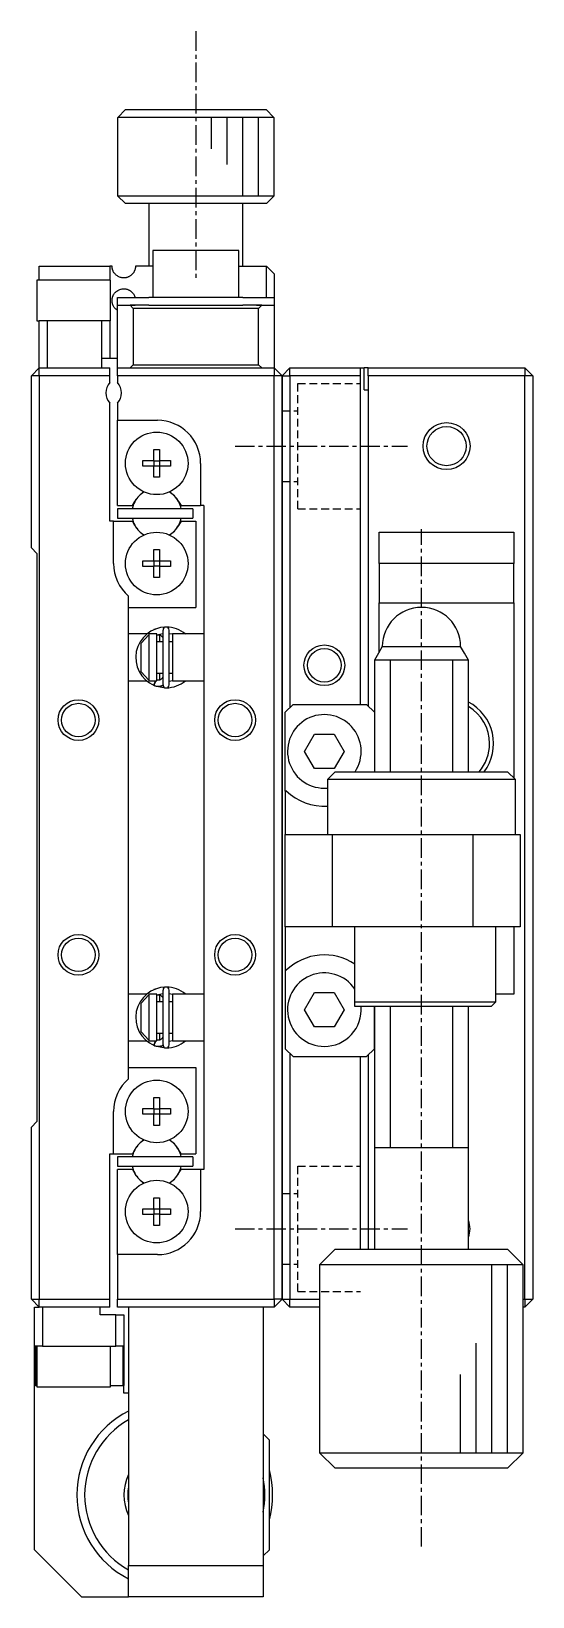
# Model space of a CAD drawing. Extents: x 10 to 405, y 10 to 242.
# Drawn here: x 49.2 to 81.2, y 98.5 to 198.5 of the extents above; entities that cross this region are included whole.
import ezdxf

# ---------------------------------------------------------------- set-up
doc = ezdxf.new("R2010")
doc.units = 0
doc.linetypes.add('CENTER', pattern=[2, 1.25, -0.25, 0.25, -0.25])
doc.linetypes.add('DASHED', pattern=[0.75, 0.5, -0.25])
doc.layers.get('0').update_dxf_attribs({"linetype": 'CONTINUOUS'})
doc.layers.add('CENTER', color=1, linetype='CENTER')

msp = doc.modelspace()

# ---------------------------------------------------------------- linework, layer by layer
at = {"color": 7, "linetype": 'CONTINUOUS'}
for p, q in [((54.75, 193), (55.25, 193.5)), ((54.75, 192.5), (54.75, 193)), ((64.72, 193), (54.75, 193)), ((55.25, 193.5), (64.22, 193.5)), ((64.22, 193.5), (64.72, 193)), ((64.72, 193), (64.72, 192.5)), ((54.74, 192.5), (54.75, 192.5)), ((54.74, 192.5), (54.74, 188)), ((64.72, 192.5), (64.74, 192.5)), ((64.74, 188), (64.74, 192.5)), ((54.74, 188), (64.74, 188)), ((54.74, 188), (55.24, 187.5)), ((64.24, 187.5), (64.74, 188)), ((64.24, 187.5), (55.24, 187.5)), ((56.74, 187.5), (56.74, 183.5)), ((62.74, 183.5), (62.74, 187.5)), ((62.49, 184.5), (56.99, 184.5)), ((56.99, 184.5), (56.99, 181.5)), ((62.49, 181.5), (62.49, 184.5)), ((49.74, 183.5), (54.24, 183.5)), ((49.74, 182.6), (49.74, 183.5)), ((54.24, 183.5), (54.24, 182.6)), ((54.39, 183.5), (54.24, 183.5)), ((54.39, 183.49), (54.39, 183.5)), ((54.39, 183.48), (54.39, 183.49)), ((54.39, 183.46), (54.39, 183.48)), ((54.39, 183.45), (54.39, 183.46)), ((54.39, 183.44), (54.39, 183.45)), ((54.39, 183.42), (54.39, 183.44)), ((54.39, 183.41), (54.39, 183.42)), ((54.39, 183.39), (54.39, 183.41)), ((54.4, 183.38), (54.39, 183.39)), ((54.4, 183.36), (54.4, 183.38)), ((54.4, 183.35), (54.4, 183.36)), ((54.41, 183.32), (54.4, 183.35)), ((54.41, 183.3), (54.41, 183.32)), ((54.42, 183.27), (54.41, 183.3)), ((54.43, 183.25), (54.42, 183.27)), ((54.44, 183.22), (54.43, 183.25)), ((54.45, 183.2), (54.44, 183.22)), ((54.47, 183.16), (54.45, 183.2)), ((54.49, 183.12), (54.47, 183.16)), ((54.51, 183.08), (54.49, 183.12)), ((54.54, 183.04), (54.51, 183.08)), ((54.58, 183), (54.54, 183.04)), ((54.61, 182.96), (54.58, 183)), ((55.71, 183.02), (55.68, 182.99)), ((55.73, 183.04), (55.71, 183.02)), ((55.75, 183.07), (55.73, 183.04)), ((55.77, 183.1), (55.75, 183.07)), ((55.78, 183.12), (55.77, 183.1)), ((55.8, 183.15), (55.78, 183.12)), ((55.81, 183.17), (55.8, 183.15)), ((55.82, 183.2), (55.81, 183.17)), ((55.83, 183.22), (55.82, 183.2)), ((55.84, 183.25), (55.83, 183.22)), ((55.85, 183.27), (55.84, 183.25)), ((55.86, 183.3), (55.85, 183.27)), ((55.87, 183.33), (55.86, 183.3)), ((55.88, 183.39), (55.87, 183.36)), ((55.87, 183.36), (55.87, 183.33)), ((55.89, 183.47), (55.88, 183.44)), ((55.88, 183.44), (55.88, 183.42)), ((55.88, 183.42), (55.88, 183.39)), ((56.99, 183.5), (55.89, 183.5)), ((55.89, 183.5), (55.89, 183.47)), ((62.49, 183.5), (64.24, 183.5)), ((64.24, 181.5), (64.24, 183.5)), ((64.74, 183), (64.24, 183.5)), ((64.74, 183), (64.74, 181.5)), ((54.29, 182.6), (49.59, 182.6)), ((49.59, 182.6), (49.59, 180)), ((54.29, 180), (54.29, 182.6)), ((54.65, 182.93), (54.61, 182.96)), ((54.69, 182.9), (54.65, 182.93)), ((54.73, 182.87), (54.69, 182.9)), ((54.77, 182.84), (54.73, 182.87)), ((54.82, 182.82), (54.77, 182.84)), ((54.87, 182.8), (54.82, 182.82)), ((54.85, 181.99), (54.89, 182.01)), ((54.92, 182.78), (54.87, 182.8)), ((54.89, 182.01), (54.94, 182.02)), ((54.97, 182.77), (54.92, 182.78)), ((54.94, 182.02), (54.98, 182.03)), ((55.02, 182.76), (54.97, 182.77)), ((54.98, 182.03), (55.03, 182.04)), ((55.06, 182.75), (55.02, 182.76)), ((55.03, 182.04), (55.08, 182.05)), ((55.1, 182.75), (55.06, 182.75)), ((55.08, 182.05), (55.12, 182.05)), ((55.15, 182.75), (55.1, 182.75)), ((55.12, 182.05), (55.17, 182.05)), ((55.19, 182.75), (55.15, 182.75)), ((55.17, 182.05), (55.22, 182.04)), ((55.24, 182.76), (55.19, 182.75)), ((55.22, 182.04), (55.27, 182.04)), ((55.28, 182.76), (55.24, 182.76)), ((55.27, 182.04), (55.31, 182.03)), ((55.32, 182.77), (55.28, 182.76)), ((55.31, 182.03), (55.35, 182.02)), ((55.35, 182.78), (55.32, 182.77)), ((55.39, 182.79), (55.35, 182.78)), ((55.35, 182.02), (55.39, 182)), ((55.42, 182.81), (55.39, 182.79)), ((55.39, 182), (55.42, 181.99)), ((55.45, 182.82), (55.42, 182.81)), ((55.48, 182.84), (55.45, 182.82)), ((55.52, 182.85), (55.48, 182.84)), ((55.55, 182.87), (55.52, 182.85)), ((55.58, 182.89), (55.55, 182.87)), ((55.61, 182.92), (55.58, 182.89)), ((55.63, 182.94), (55.61, 182.92)), ((55.66, 182.96), (55.63, 182.94)), ((55.68, 182.99), (55.66, 182.96)), ((54.39, 181.41), (54.4, 181.43)), ((54.39, 181.4), (54.39, 181.41)), ((54.39, 181.39), (54.39, 181.4)), ((54.39, 181.38), (54.39, 181.39)), ((54.39, 181.37), (54.39, 181.38)), ((54.39, 181.35), (54.39, 181.37)), ((54.39, 181.34), (54.39, 181.35)), ((54.39, 181.33), (54.39, 181.34)), ((54.39, 181.32), (54.39, 181.33)), ((54.39, 181.31), (54.39, 181.32)), ((54.39, 181.3), (54.39, 181.31)), ((54.39, 181.29), (54.39, 181.3)), ((54.39, 181.28), (54.39, 181.29)), ((54.39, 181.27), (54.39, 181.28)), ((54.39, 181.26), (54.39, 181.27)), ((54.39, 181.25), (54.39, 181.26)), ((54.39, 181.24), (54.39, 181.25)), ((54.39, 181.22), (54.39, 181.24)), ((54.39, 181.21), (54.39, 181.22)), ((54.39, 181.19), (54.39, 181.21)), ((54.4, 181.18), (54.39, 181.19)), ((54.4, 181.46), (54.41, 181.47)), ((54.4, 181.44), (54.4, 181.46)), ((54.4, 181.43), (54.4, 181.44)), ((54.4, 181.16), (54.4, 181.18)), ((54.4, 181.15), (54.4, 181.16)), ((54.41, 181.13), (54.4, 181.15)), ((54.41, 181.5), (54.42, 181.53)), ((54.41, 181.47), (54.41, 181.5)), ((54.41, 181.12), (54.41, 181.13)), ((54.42, 181.09), (54.41, 181.12)), ((54.42, 181.53), (54.43, 181.56)), ((54.42, 181.06), (54.42, 181.09)), ((54.43, 181.04), (54.42, 181.06)), ((54.43, 181.56), (54.44, 181.58)), ((54.44, 181.01), (54.43, 181.04)), ((54.44, 181.58), (54.45, 181.6)), ((54.45, 180.99), (54.44, 181.01)), ((54.45, 181.6), (54.46, 181.63)), ((54.46, 181.63), (54.49, 181.68)), ((54.49, 181.68), (54.52, 181.72)), ((54.52, 181.72), (54.55, 181.77)), ((54.55, 181.77), (54.58, 181.81)), ((54.58, 181.81), (54.62, 181.84)), ((54.62, 181.84), (54.66, 181.88)), ((54.66, 181.88), (54.7, 181.91)), ((54.7, 181.91), (54.75, 181.94)), ((54.74, 181), (54.74, 181.5)), ((54.74, 181.5), (56.74, 181.5)), ((54.74, 177), (54.74, 181)), ((54.74, 181), (55.54, 181)), ((54.75, 181.94), (54.8, 181.97)), ((54.8, 181.97), (54.85, 181.99)), ((55.42, 181.99), (55.46, 181.98)), ((55.46, 181.98), (55.49, 181.96)), ((55.49, 181.96), (55.52, 181.95)), ((55.52, 181.95), (55.54, 181.93)), ((55.54, 181.93), (55.57, 181.92)), ((55.74, 180.8), (55.54, 181)), ((55.54, 181), (55.86, 181)), ((55.86, 181), (55.54, 181)), ((55.57, 181.92), (55.59, 181.9)), ((55.59, 181.9), (55.61, 181.88)), ((55.61, 181.88), (55.64, 181.86)), ((55.64, 181.86), (55.66, 181.84)), ((55.66, 181.84), (55.68, 181.82)), ((55.68, 181.82), (55.7, 181.79)), ((55.7, 181.79), (55.72, 181.77)), ((55.72, 181.77), (55.74, 181.75)), ((55.74, 181.75), (55.76, 181.72)), ((55.76, 181.72), (55.77, 181.69)), ((55.77, 181.69), (55.79, 181.66)), ((55.79, 181.66), (55.81, 181.64)), ((55.81, 181.64), (55.82, 181.6)), ((55.82, 181.6), (55.83, 181.57)), ((55.83, 181.57), (55.84, 181.55)), ((55.84, 181.55), (55.85, 181.52)), ((55.85, 181.52), (55.86, 181.5)), ((56.74, 181), (55.86, 181)), ((62.74, 181.5), (56.74, 181.5)), ((56.74, 181), (62.74, 181)), ((62.74, 181.5), (64.74, 181.5)), ((63.61, 181), (62.74, 181)), ((63.61, 181), (63.94, 181)), ((63.94, 181), (63.61, 181)), ((63.94, 181), (63.74, 180.8)), ((63.94, 181), (64.74, 181)), ((64.74, 181.5), (64.74, 181)), ((64.74, 181), (64.74, 177)), ((49.59, 180), (49.74, 180)), ((49.74, 177), (49.74, 180)), ((50.24, 180), (49.74, 180)), ((50.24, 180), (50.24, 177)), ((53.74, 180), (50.24, 180)), ((53.74, 177.6), (53.74, 180)), ((54.24, 180), (53.74, 180)), ((54.24, 180), (54.29, 180)), ((54.24, 180), (54.24, 177.6)), ((54.48, 180.94), (54.45, 180.99)), ((54.5, 180.9), (54.48, 180.94)), ((54.53, 180.86), (54.5, 180.9)), ((54.56, 180.82), (54.53, 180.86)), ((54.6, 180.78), (54.56, 180.82)), ((54.64, 180.74), (54.6, 180.78)), ((54.69, 180.7), (54.64, 180.74)), ((54.74, 180.67), (54.69, 180.7)), ((63.74, 180.8), (55.74, 180.8)), ((55.74, 180.8), (55.74, 177.2)), ((63.74, 177.2), (63.74, 180.8)), ((49.74, 177), (49.24, 176.5)), ((49.74, 176.5), (49.74, 177)), ((49.74, 177), (54.24, 177)), ((54.24, 177.6), (53.74, 177.6)), ((53.74, 177), (53.74, 177.6)), ((54.74, 177.6), (54.24, 177.6)), ((54.24, 176.5), (54.24, 177)), ((54.74, 177), (64.74, 177)), ((54.74, 176.5), (54.74, 177)), ((55.54, 177), (55.74, 177.2)), ((55.74, 177.2), (63.74, 177.2)), ((63.74, 177.2), (63.94, 177)), ((64.74, 177), (64.74, 176.5)), ((65.24, 176.5), (64.74, 177)), ((65.24, 176.5), (65.74, 177)), ((65.74, 176.5), (65.74, 177)), ((65.74, 177), (70.24, 177)), ((70.24, 176.5), (70.24, 177)), ((70.24, 177), (70.49, 177)), ((70.49, 175.6), (70.49, 177)), ((70.74, 177), (70.49, 177)), ((70.74, 177), (80.74, 177)), ((70.74, 176.5), (70.74, 177)), ((49.74, 176.5), (49.24, 176.5)), ((49.24, 165.5), (49.24, 176.5)), ((49.74, 176.5), (49.74, 117.5)), ((54.24, 176.5), (49.74, 176.5)), ((54.24, 176.06), (54.24, 176.5)), ((64.74, 176.5), (54.74, 176.5)), ((54.74, 176.5), (54.74, 176.06)), ((64.74, 117.5), (64.74, 176.5)), ((65.24, 176.5), (64.74, 176.5)), ((65.24, 176.5), (65.24, 117.5)), ((65.24, 117.5), (65.24, 176.5)), ((65.24, 176.5), (65.74, 176.5)), ((65.74, 176.5), (65.74, 155.3)), ((70.24, 176.5), (65.74, 176.5)), ((70.24, 155.5), (70.24, 176.5)), ((80.74, 176.5), (70.74, 176.5)), ((70.74, 176.5), (70.74, 155.4)), ((80.74, 177), (80.74, 176.5)), ((81.24, 176.5), (80.74, 177)), ((80.74, 117.5), (80.74, 176.5)), ((81.24, 176.5), (80.74, 176.5)), ((81.24, 176.5), (81.24, 117.5)), ((70.49, 175.6), (70.74, 175.6)), ((54.24, 167.2), (54.24, 174.74)), ((54.74, 174.74), (54.74, 173.65)), ((54.74, 173.65), (57.29, 173.65)), ((54.74, 168.2), (54.74, 173.65)), ((56.35, 171.08), (57.06, 171.08)), ((56.35, 170.72), (56.35, 171.08)), ((57.06, 171.79), (57.42, 171.79)), ((57.06, 171.08), (57.06, 171.79)), ((57.07, 171.07), (57.06, 171.08)), ((57.07, 171.07), (57.41, 171.07)), ((57.07, 170.73), (57.07, 171.07)), ((57.41, 171.07), (57.42, 171.08)), ((57.41, 171.07), (57.41, 170.73)), ((57.42, 171.79), (57.42, 171.08)), ((57.42, 171.08), (58.12, 171.08)), ((58.12, 171.08), (58.12, 170.72)), ((57.06, 170.72), (56.35, 170.72)), ((57.07, 170.73), (57.06, 170.72)), ((57.06, 170.01), (57.06, 170.72)), ((57.42, 170.01), (57.06, 170.01)), ((57.41, 170.73), (57.07, 170.73)), ((57.41, 170.73), (57.42, 170.72)), ((57.42, 170.72), (57.42, 170.01)), ((58.12, 170.72), (57.42, 170.72)), ((60.04, 170.9), (60.04, 168.2)), ((54.74, 168.2), (55.69, 168.2)), ((59.54, 168), (54.74, 168)), ((54.74, 168), (54.74, 167.4)), ((55.69, 168.2), (55.84, 168.46)), ((58.64, 168.46), (58.79, 168.2)), ((58.79, 168.2), (60.04, 168.2)), ((59.54, 168), (59.54, 167.4)), ((60.24, 168.2), (60.04, 168.2)), ((60.24, 168.2), (60.24, 125.8)), ((54.49, 167.2), (54.24, 167.2)), ((54.49, 164.5), (54.49, 167.2)), ((54.49, 167.2), (55.69, 167.2)), ((54.74, 167.4), (59.54, 167.4)), ((55.84, 166.94), (55.69, 167.2)), ((58.79, 167.2), (58.64, 166.94)), ((58.79, 167.2), (59.74, 167.2)), ((59.74, 167.2), (59.74, 161.7)), ((71.44, 164.5), (71.44, 166.5)), ((71.44, 166.5), (80.04, 166.5)), ((80.04, 166.5), (80.04, 164.5)), ((49.24, 165.5), (49.59, 165.15)), ((49.59, 165.15), (49.59, 128.85)), ((57.06, 165.39), (57.42, 165.39)), ((57.06, 164.68), (57.06, 165.39)), ((57.42, 165.39), (57.42, 164.68)), ((56.35, 164.32), (56.35, 164.68)), ((56.35, 164.68), (57.06, 164.68)), ((57.06, 164.32), (56.35, 164.32)), ((57.07, 164.67), (57.06, 164.68)), ((57.07, 164.33), (57.06, 164.32)), ((57.06, 163.61), (57.06, 164.32)), ((57.07, 164.67), (57.41, 164.67)), ((57.07, 164.33), (57.07, 164.67)), ((57.41, 164.33), (57.07, 164.33)), ((57.41, 164.67), (57.42, 164.68)), ((57.41, 164.67), (57.41, 164.33)), ((57.41, 164.33), (57.42, 164.32)), ((57.42, 164.68), (58.12, 164.68)), ((57.42, 164.32), (57.42, 163.61)), ((58.12, 164.32), (57.42, 164.32)), ((58.12, 164.68), (58.12, 164.32)), ((71.44, 164.5), (71.44, 162)), ((80.04, 164.5), (71.44, 164.5)), ((80.04, 162), (80.04, 164.5)), ((57.42, 163.61), (57.06, 163.61)), ((55.44, 159.57), (55.44, 162.42)), ((71.44, 162), (80.04, 162)), ((71.44, 158.85), (71.44, 162)), ((55.44, 161.7), (59.74, 161.7)), ((80.04, 162), (80.04, 150.8)), ((56.6, 160), (55.44, 160)), ((56.74, 160), (56.74, 159.95)), ((57.24, 160), (56.74, 160)), ((57.07, 160.29), (57.05, 160.28)), ((57.07, 160.28), (57.06, 160.28)), ((57.13, 160.31), (57.07, 160.29)), ((57.24, 159.94), (57.64, 160.04)), ((57.24, 157), (57.24, 160)), ((57.64, 160.25), (57.64, 156.75)), ((58.03, 156.75), (58.03, 160.25)), ((58.03, 160.04), (58.24, 160)), ((58.24, 160), (58.24, 157)), ((60.24, 160), (58.24, 160)), ((58.24, 160), (58.25, 160)), ((55.44, 157.43), (55.44, 159.57)), ((56.24, 159.42), (56.74, 159.95)), ((56.24, 157.58), (56.24, 159.42)), ((56.74, 159.95), (56.74, 157.05)), ((57.22, 159.93), (57.24, 159.94)), ((57.24, 159.94), (57.25, 159.94)), ((57.64, 159.5), (57.24, 159.5)), ((57.25, 159.94), (57.27, 159.94)), ((57.27, 159.94), (57.28, 159.95)), ((57.28, 159.95), (57.3, 159.95)), ((57.3, 159.95), (57.31, 159.95)), ((57.31, 159.95), (57.33, 159.95)), ((57.33, 159.95), (57.34, 159.95)), ((57.34, 159.95), (57.36, 159.95)), ((57.36, 159.95), (57.37, 159.95)), ((57.37, 159.95), (57.39, 159.95)), ((57.39, 159.95), (57.4, 159.95)), ((57.4, 159.95), (57.42, 159.94)), ((57.42, 159.94), (57.43, 159.94)), ((57.43, 159.94), (57.45, 159.93)), ((57.44, 159.5), (57.44, 159.94)), ((57.44, 159.5), (57.44, 159.94)), ((57.45, 159.93), (57.46, 159.93)), ((57.46, 159.93), (57.47, 159.92)), ((57.47, 159.92), (57.49, 159.92)), ((57.49, 159.92), (57.5, 159.91)), ((57.5, 159.91), (57.51, 159.9)), ((57.51, 159.9), (57.52, 159.89)), ((57.52, 159.89), (57.54, 159.88)), ((57.54, 159.88), (57.55, 159.87)), ((57.55, 159.87), (57.56, 159.86)), ((57.56, 159.86), (57.57, 159.85)), ((57.57, 159.85), (57.58, 159.84)), ((57.58, 159.84), (57.59, 159.82)), ((57.59, 159.82), (57.59, 159.81)), ((57.59, 159.81), (57.6, 159.8)), ((57.6, 159.8), (57.61, 159.79)), ((57.61, 159.79), (57.62, 159.77)), ((57.62, 159.77), (57.62, 159.76)), ((57.62, 159.76), (57.63, 159.74)), ((57.63, 159.74), (57.63, 159.73)), ((57.63, 159.73), (57.63, 159.71)), ((57.63, 159.71), (57.64, 159.7)), ((57.64, 159.7), (57.64, 159.69)), ((57.64, 159.69), (57.64, 159.67)), ((57.64, 159.67), (57.64, 159.66)), ((57.64, 159.66), (57.64, 159.65)), ((58.24, 159.5), (58.03, 159.5)), ((71.64, 159.2), (71.39, 158.77)), ((71.64, 159.2), (74.11, 159.2)), ((74.11, 159.2), (76.64, 159.2)), ((76.89, 158.77), (76.64, 159.2)), ((71.39, 158.77), (71.14, 158.33)), ((74.11, 158.33), (71.14, 158.33)), ((71.14, 158.33), (71.14, 151.2)), ((77.14, 158.33), (74.11, 158.33)), ((77.14, 158.33), (76.89, 158.77)), ((77.14, 151.2), (77.14, 158.33)), ((55.44, 136.57), (55.44, 157.43)), ((55.44, 157), (56.6, 157)), ((56.74, 157.05), (56.24, 157.58)), ((56.74, 157.05), (56.74, 157)), ((56.74, 157), (57.24, 157)), ((57.13, 156.94), (57.16, 157)), ((57.17, 157), (57.17, 156.99)), ((57.22, 157.07), (57.21, 157.08)), ((57.23, 157.07), (57.22, 157.07)), ((57.25, 157.06), (57.23, 157.07)), ((57.24, 157.5), (57.64, 157.5)), ((57.26, 157.06), (57.25, 157.06)), ((57.28, 157.05), (57.26, 157.06)), ((57.29, 157.05), (57.28, 157.05)), ((57.31, 157.05), (57.29, 157.05)), ((57.32, 157.05), (57.31, 157.05)), ((57.34, 157.05), (57.32, 157.05)), ((57.35, 157.05), (57.34, 157.05)), ((57.37, 157.05), (57.35, 157.05)), ((57.38, 157.05), (57.37, 157.05)), ((57.4, 157.05), (57.38, 157.05)), ((57.41, 157.05), (57.4, 157.05)), ((57.43, 157.06), (57.41, 157.05)), ((57.44, 157.06), (57.43, 157.06)), ((57.44, 157.06), (57.44, 157.5)), ((57.44, 157.06), (57.44, 157.5)), ((57.45, 157.07), (57.44, 157.06)), ((57.47, 157.07), (57.45, 157.07)), ((57.48, 157.08), (57.47, 157.07)), ((57.49, 157.09), (57.48, 157.08)), ((57.51, 157.1), (57.49, 157.09)), ((57.52, 157.11), (57.51, 157.1)), ((57.53, 157.12), (57.52, 157.11)), ((57.54, 157.13), (57.53, 157.12)), ((57.55, 157.14), (57.54, 157.13)), ((57.56, 157.15), (57.55, 157.14)), ((57.57, 157.16), (57.56, 157.15)), ((57.58, 157.17), (57.57, 157.16)), ((57.59, 157.18), (57.58, 157.17)), ((57.6, 157.19), (57.59, 157.18)), ((57.61, 157.21), (57.6, 157.19)), ((57.62, 157.24), (57.61, 157.22)), ((57.61, 157.22), (57.61, 157.21)), ((57.63, 157.26), (57.62, 157.25)), ((57.62, 157.25), (57.62, 157.24)), ((57.64, 157.29), (57.63, 157.28)), ((57.63, 157.28), (57.63, 157.26)), ((57.64, 157.35), (57.64, 157.34)), ((57.64, 157.34), (57.64, 157.32)), ((57.64, 157.32), (57.64, 157.31)), ((57.64, 157.31), (57.64, 157.29)), ((58.03, 157.5), (58.24, 157.5)), ((58.24, 157), (60.24, 157)), ((57.04, 156.73), (57.06, 156.72)), ((57.06, 156.72), (57.13, 156.94)), ((57.08, 156.77), (57.07, 156.76)), ((57.07, 156.76), (57.07, 156.75)), ((57.07, 156.75), (57.07, 156.74)), ((57.07, 156.74), (57.07, 156.73)), ((57.07, 156.73), (57.07, 156.73)), ((57.07, 156.73), (57.07, 156.72)), ((57.07, 156.72), (57.07, 156.72)), ((57.07, 156.72), (57.07, 156.71)), ((57.07, 156.72), (57.07, 156.72)), ((57.07, 156.71), (57.07, 156.71)), ((57.07, 156.71), (57.1, 156.7)), ((57.09, 156.81), (57.08, 156.79)), ((57.08, 156.79), (57.08, 156.78)), ((57.08, 156.78), (57.08, 156.77)), ((57.1, 156.83), (57.09, 156.82)), ((57.09, 156.82), (57.09, 156.81)), ((57.11, 156.86), (57.1, 156.85)), ((57.1, 156.85), (57.1, 156.83)), ((57.1, 156.7), (57.13, 156.69)), ((57.12, 156.89), (57.11, 156.88)), ((57.11, 156.88), (57.11, 156.86)), ((57.13, 156.91), (57.12, 156.89)), ((57.12, 156.69), (57.81, 156.56)), ((57.14, 156.93), (57.13, 156.92)), ((57.13, 156.92), (57.13, 156.91)), ((57.13, 156.69), (57.17, 156.68)), ((57.15, 156.95), (57.14, 156.93)), ((57.16, 156.98), (57.15, 156.96)), ((57.15, 156.96), (57.15, 156.95)), ((57.17, 156.99), (57.16, 156.98)), ((57.17, 156.68), (57.2, 156.67)), ((57.2, 156.67), (57.23, 156.66)), ((57.23, 156.66), (57.27, 156.66)), ((57.27, 156.66), (57.3, 156.66)), ((57.3, 156.66), (57.34, 156.66)), ((57.34, 156.66), (57.37, 156.66)), ((57.37, 156.66), (57.4, 156.66)), ((57.4, 156.66), (57.44, 156.66)), ((57.44, 156.66), (57.47, 156.67)), ((57.47, 156.67), (57.51, 156.68)), ((57.51, 156.68), (57.54, 156.69)), ((57.54, 156.69), (57.57, 156.7)), ((57.57, 156.7), (57.6, 156.71)), ((57.6, 156.71), (57.63, 156.72)), ((57.63, 156.72), (57.64, 156.73)), ((58.24, 157), (58.03, 156.96)), ((58.25, 157), (58.24, 157)), ((65.94, 155.5), (65.44, 155)), ((65.44, 149.95), (65.44, 155)), ((65.94, 155.5), (70.64, 155.5)), ((71.14, 155), (70.64, 155.5)), ((71.14, 155), (71.14, 151.2)), ((66.67, 152.5), (67.3, 153.6)), ((67.3, 153.6), (68.57, 153.6)), ((68.57, 153.6), (69.21, 152.5)), ((67.3, 151.4), (66.67, 152.5)), ((69.21, 152.5), (68.57, 151.4)), ((68.57, 151.4), (67.3, 151.4)), ((68.64, 151.2), (68.14, 150.7)), ((68.64, 151.2), (79.64, 151.2)), ((80.14, 150.7), (79.64, 151.2)), ((80.14, 150.7), (68.14, 150.7)), ((68.14, 150.7), (68.14, 147.2)), ((80.14, 147.2), (80.14, 150.7)), ((65.51, 149.98), (65.44, 149.95)), ((65.44, 149.95), (65.44, 147.2)), ((65.44, 141.3), (65.44, 147.2)), ((65.44, 147.2), (68.44, 147.2)), ((68.44, 147.2), (68.44, 141.3)), ((68.44, 147.2), (77.44, 147.2)), ((77.44, 141.3), (77.44, 147.2)), ((77.44, 147.2), (80.44, 147.2)), ((80.44, 147.2), (80.44, 141.3)), ((68.44, 141.3), (65.44, 141.3)), ((65.44, 141.3), (65.44, 138.55)), ((77.44, 141.3), (68.44, 141.3)), ((69.89, 136.5), (69.89, 141.3)), ((80.44, 141.3), (77.44, 141.3)), ((78.89, 136.5), (78.89, 141.3)), ((80.04, 141.3), (80.04, 137)), ((65.44, 138.55), (65.51, 138.52)), ((65.44, 138.55), (65.44, 133.5)), ((56.6, 137), (55.44, 137)), ((56.74, 137), (56.74, 136.95)), ((57.24, 137), (56.74, 137)), ((57.07, 137.29), (57.05, 137.28)), ((57.07, 137.28), (57.06, 137.28)), ((57.13, 137.31), (57.07, 137.29)), ((57.24, 136.94), (57.64, 137.04)), ((57.24, 134), (57.24, 137)), ((57.64, 137.25), (57.64, 133.75)), ((58.03, 133.75), (58.03, 137.25)), ((58.03, 137.04), (58.24, 137)), ((58.24, 137), (58.24, 134)), ((60.24, 137), (58.24, 137)), ((58.24, 137), (58.25, 137)), ((66.67, 136), (67.3, 137.1)), ((67.3, 137.1), (68.57, 137.1)), ((68.57, 137.1), (69.21, 136)), ((55.44, 134.43), (55.44, 136.57)), ((56.24, 136.42), (56.74, 136.95)), ((56.24, 134.58), (56.24, 136.42)), ((56.74, 136.95), (56.74, 134.05)), ((57.22, 136.93), (57.24, 136.94)), ((57.24, 136.94), (57.25, 136.94)), ((57.64, 136.5), (57.24, 136.5)), ((57.25, 136.94), (57.27, 136.94)), ((57.27, 136.94), (57.28, 136.95)), ((57.28, 136.95), (57.3, 136.95)), ((57.3, 136.95), (57.31, 136.95)), ((57.31, 136.95), (57.33, 136.95)), ((57.33, 136.95), (57.34, 136.95)), ((57.34, 136.95), (57.36, 136.95)), ((57.36, 136.95), (57.37, 136.95)), ((57.37, 136.95), (57.39, 136.95)), ((57.39, 136.95), (57.4, 136.95)), ((57.4, 136.95), (57.42, 136.94)), ((57.42, 136.94), (57.43, 136.94)), ((57.43, 136.94), (57.45, 136.93)), ((57.44, 136.5), (57.44, 136.94)), ((57.44, 136.5), (57.44, 136.94)), ((57.45, 136.93), (57.46, 136.93)), ((57.46, 136.93), (57.47, 136.92)), ((57.47, 136.92), (57.49, 136.92)), ((57.49, 136.92), (57.5, 136.91)), ((57.5, 136.91), (57.51, 136.9)), ((57.51, 136.9), (57.52, 136.89)), ((57.52, 136.89), (57.54, 136.88)), ((57.54, 136.88), (57.55, 136.87)), ((57.55, 136.87), (57.56, 136.86)), ((57.56, 136.86), (57.57, 136.85)), ((57.57, 136.85), (57.58, 136.84)), ((57.58, 136.84), (57.59, 136.82)), ((57.59, 136.82), (57.59, 136.81)), ((57.59, 136.81), (57.6, 136.8)), ((57.6, 136.8), (57.61, 136.79)), ((57.61, 136.79), (57.62, 136.77)), ((57.62, 136.77), (57.62, 136.76)), ((57.62, 136.76), (57.63, 136.74)), ((57.63, 136.74), (57.63, 136.73)), ((57.63, 136.73), (57.63, 136.71)), ((57.63, 136.71), (57.64, 136.7)), ((57.64, 136.7), (57.64, 136.69)), ((57.64, 136.69), (57.64, 136.67)), ((57.64, 136.67), (57.64, 136.66)), ((57.64, 136.66), (57.64, 136.65)), ((58.24, 136.5), (58.03, 136.5)), ((67.3, 134.9), (66.67, 136)), ((69.21, 136), (68.57, 134.9)), ((69.89, 136.2), (69.89, 136.5)), ((69.89, 136.5), (78.89, 136.5)), ((78.59, 136.2), (69.89, 136.2)), ((71.14, 133.5), (71.14, 136.2)), ((71.14, 136.2), (71.14, 127.2)), ((77.14, 127.2), (77.14, 136.2)), ((78.59, 136.2), (78.89, 136.5)), ((80.04, 137), (78.89, 137)), ((55.44, 131.58), (55.44, 134.43)), ((55.44, 134), (56.6, 134)), ((56.74, 134.05), (56.24, 134.58)), ((56.74, 134.05), (56.74, 134)), ((56.74, 134), (57.24, 134)), ((57.13, 133.94), (57.16, 134)), ((57.17, 134), (57.17, 133.99)), ((57.22, 134.07), (57.21, 134.08)), ((57.23, 134.07), (57.22, 134.07)), ((57.25, 134.06), (57.23, 134.07)), ((57.24, 134.5), (57.64, 134.5)), ((57.26, 134.06), (57.25, 134.06)), ((57.28, 134.05), (57.26, 134.06)), ((57.29, 134.05), (57.28, 134.05)), ((57.31, 134.05), (57.29, 134.05)), ((57.32, 134.05), (57.31, 134.05)), ((57.34, 134.05), (57.32, 134.05)), ((57.35, 134.05), (57.34, 134.05)), ((57.37, 134.05), (57.35, 134.05)), ((57.38, 134.05), (57.37, 134.05)), ((57.4, 134.05), (57.38, 134.05)), ((57.41, 134.05), (57.4, 134.05)), ((57.43, 134.06), (57.41, 134.05)), ((57.44, 134.06), (57.43, 134.06)), ((57.44, 134.06), (57.44, 134.5)), ((57.44, 134.06), (57.44, 134.5)), ((57.45, 134.07), (57.44, 134.06)), ((57.47, 134.07), (57.45, 134.07)), ((57.48, 134.08), (57.47, 134.07)), ((57.49, 134.09), (57.48, 134.08)), ((57.51, 134.1), (57.49, 134.09)), ((57.52, 134.11), (57.51, 134.1)), ((57.53, 134.12), (57.52, 134.11)), ((57.54, 134.13), (57.53, 134.12)), ((57.55, 134.14), (57.54, 134.13)), ((57.56, 134.15), (57.55, 134.14)), ((57.57, 134.16), (57.56, 134.15)), ((57.58, 134.17), (57.57, 134.16)), ((57.59, 134.18), (57.58, 134.17)), ((57.6, 134.19), (57.59, 134.18)), ((57.61, 134.21), (57.6, 134.19)), ((57.62, 134.24), (57.61, 134.22)), ((57.61, 134.22), (57.61, 134.21)), ((57.63, 134.26), (57.62, 134.25)), ((57.62, 134.25), (57.62, 134.24)), ((57.64, 134.29), (57.63, 134.28)), ((57.63, 134.28), (57.63, 134.26)), ((57.64, 134.35), (57.64, 134.34)), ((57.64, 134.34), (57.64, 134.32)), ((57.64, 134.32), (57.64, 134.31)), ((57.64, 134.31), (57.64, 134.29)), ((58.03, 134.5), (58.24, 134.5)), ((58.24, 134), (60.24, 134)), ((68.57, 134.9), (67.3, 134.9)), ((57.04, 133.73), (57.07, 133.71)), ((57.06, 133.72), (57.13, 133.94)), ((57.08, 133.77), (57.07, 133.76)), ((57.07, 133.76), (57.07, 133.75)), ((57.07, 133.75), (57.07, 133.74)), ((57.07, 133.74), (57.07, 133.73)), ((57.07, 133.73), (57.07, 133.73)), ((57.07, 133.73), (57.07, 133.72)), ((57.07, 133.72), (57.07, 133.72)), ((57.07, 133.72), (57.07, 133.71)), ((57.07, 133.72), (57.07, 133.72)), ((57.07, 133.71), (57.07, 133.71)), ((57.07, 133.71), (57.1, 133.7)), ((57.09, 133.81), (57.08, 133.79)), ((57.08, 133.79), (57.08, 133.78)), ((57.08, 133.78), (57.08, 133.77)), ((57.1, 133.83), (57.09, 133.82)), ((57.09, 133.82), (57.09, 133.81)), ((57.11, 133.86), (57.1, 133.85)), ((57.1, 133.85), (57.1, 133.83)), ((57.1, 133.7), (57.13, 133.69)), ((57.12, 133.89), (57.11, 133.88)), ((57.11, 133.88), (57.11, 133.86)), ((57.13, 133.91), (57.12, 133.89)), ((57.12, 133.69), (57.81, 133.56)), ((57.14, 133.93), (57.13, 133.92)), ((57.13, 133.92), (57.13, 133.91)), ((57.13, 133.69), (57.17, 133.68)), ((57.15, 133.95), (57.14, 133.93)), ((57.16, 133.98), (57.15, 133.96)), ((57.15, 133.96), (57.15, 133.95)), ((57.17, 133.99), (57.16, 133.98)), ((57.17, 133.68), (57.2, 133.67)), ((57.2, 133.67), (57.23, 133.66)), ((57.23, 133.66), (57.27, 133.66)), ((57.27, 133.66), (57.3, 133.66)), ((57.3, 133.66), (57.34, 133.66)), ((57.34, 133.66), (57.37, 133.66)), ((57.37, 133.66), (57.4, 133.66)), ((57.4, 133.66), (57.44, 133.66)), ((57.44, 133.66), (57.47, 133.67)), ((57.47, 133.67), (57.51, 133.68)), ((57.51, 133.68), (57.54, 133.69)), ((57.54, 133.69), (57.57, 133.7)), ((57.57, 133.7), (57.6, 133.71)), ((57.6, 133.71), (57.63, 133.72)), ((57.63, 133.72), (57.64, 133.73)), ((58.24, 134), (58.03, 133.96)), ((58.25, 134), (58.24, 134)), ((65.44, 133.5), (65.94, 133)), ((65.74, 133.2), (65.74, 117.5)), ((65.94, 133), (70.64, 133)), ((70.24, 120.7), (70.24, 133)), ((70.64, 133), (71.14, 133.5)), ((70.74, 133.1), (70.74, 120.7)), ((55.44, 132.3), (59.74, 132.3)), ((59.74, 132.3), (59.74, 126.8)), ((57.06, 130.39), (57.42, 130.39)), ((57.06, 129.68), (57.06, 130.39)), ((57.42, 130.39), (57.42, 129.68)), ((54.49, 126.8), (54.49, 129.5)), ((56.35, 129.32), (56.35, 129.68)), ((56.35, 129.68), (57.06, 129.68)), ((57.06, 129.32), (56.35, 129.32)), ((57.07, 129.67), (57.06, 129.68)), ((57.07, 129.33), (57.06, 129.32)), ((57.06, 128.61), (57.06, 129.32)), ((57.07, 129.67), (57.41, 129.67)), ((57.07, 129.33), (57.07, 129.67)), ((57.41, 129.33), (57.07, 129.33)), ((57.41, 129.67), (57.42, 129.68)), ((57.41, 129.67), (57.41, 129.33)), ((57.41, 129.33), (57.42, 129.32)), ((57.42, 129.68), (58.12, 129.68)), ((57.42, 129.32), (57.42, 128.61)), ((58.12, 129.32), (57.42, 129.32)), ((58.12, 129.68), (58.12, 129.32)), ((49.59, 128.85), (49.24, 128.5)), ((49.24, 117.5), (49.24, 128.5)), ((57.42, 128.61), (57.06, 128.61)), ((55.84, 127.06), (55.69, 126.8)), ((58.79, 126.8), (58.64, 127.06)), ((71.14, 127.2), (74.01, 127.2)), ((71.14, 127.2), (71.14, 127.2)), ((71.14, 127.2), (71.14, 120.7)), ((71.14, 127.2), (71.14, 127.19)), ((74.01, 127.2), (74.14, 127.2)), ((74.14, 127.2), (74.21, 127.2)), ((74.21, 127.2), (77.14, 127.2)), ((77.14, 120.7), (77.14, 127.2)), ((77.14, 127.2), (77.14, 127.2)), ((77.14, 127.19), (77.14, 127.2)), ((54.24, 126.8), (54.49, 126.8)), ((54.24, 117.5), (54.24, 126.8)), ((54.49, 126.8), (55.69, 126.8)), ((59.54, 126.6), (54.74, 126.6)), ((54.74, 126.6), (54.74, 126)), ((54.74, 126), (59.54, 126)), ((58.79, 126.8), (59.74, 126.8)), ((59.54, 126.6), (59.54, 126)), ((55.69, 125.8), (54.74, 125.8)), ((54.74, 120.35), (54.74, 125.8)), ((55.69, 125.8), (55.84, 125.54)), ((58.64, 125.54), (58.79, 125.8)), ((60.04, 125.8), (58.79, 125.8)), ((60.04, 125.8), (60.04, 123.1)), ((60.24, 125.8), (60.04, 125.8)), ((56.35, 122.92), (56.35, 123.28)), ((56.35, 123.28), (57.06, 123.28)), ((57.06, 123.99), (57.42, 123.99)), ((57.06, 123.28), (57.06, 123.99)), ((57.07, 123.27), (57.06, 123.28)), ((57.07, 123.27), (57.41, 123.27)), ((57.07, 122.93), (57.07, 123.27)), ((57.41, 123.27), (57.42, 123.28)), ((57.41, 123.27), (57.41, 122.93)), ((57.42, 123.99), (57.42, 123.28)), ((57.42, 123.28), (58.12, 123.28)), ((58.12, 123.28), (58.12, 122.92)), ((57.06, 122.92), (56.35, 122.92)), ((57.07, 122.93), (57.06, 122.92)), ((57.06, 122.21), (57.06, 122.92)), ((57.42, 122.21), (57.06, 122.21)), ((57.41, 122.93), (57.07, 122.93)), ((57.41, 122.93), (57.42, 122.92)), ((58.12, 122.92), (57.42, 122.92)), ((57.42, 122.92), (57.42, 122.21)), ((54.74, 120.35), (54.74, 117.5)), ((57.29, 120.35), (54.74, 120.35)), ((68.64, 120.7), (67.64, 119.7)), ((68.64, 120.7), (74.09, 120.7)), ((74.09, 120.7), (79.64, 120.7)), ((80.64, 119.7), (79.64, 120.7)), ((74.08, 119.7), (67.64, 119.7)), ((67.64, 119.7), (67.64, 107.7)), ((80.64, 119.7), (74.08, 119.7)), ((80.64, 107.7), (80.64, 119.7)), ((49.24, 117.5), (49.74, 117.5)), ((49.24, 117.5), (49.74, 117)), ((49.44, 114.5), (49.44, 117)), ((49.44, 117), (49.74, 117)), ((49.74, 117), (49.74, 117.5)), ((49.74, 117.5), (54.24, 117.5)), ((54.24, 117), (49.74, 117)), ((49.94, 117), (49.94, 114.5)), ((53.64, 116.5), (53.64, 117)), ((54.24, 117), (54.24, 117.5)), ((54.74, 117.5), (64.74, 117.5)), ((54.74, 117), (54.74, 117.5)), ((64.74, 117), (54.74, 117)), ((55.44, 117), (55.44, 100.5)), ((64.04, 117), (64.04, 100.5)), ((64.74, 117.5), (64.74, 117)), ((65.24, 117.5), (64.74, 117.5)), ((65.24, 117.5), (64.74, 117)), ((65.24, 117.5), (65.74, 117.5)), ((65.24, 117.5), (65.74, 117)), ((65.74, 117), (65.74, 117.5)), ((65.74, 117.5), (67.64, 117.5)), ((67.64, 117), (65.74, 117)), ((80.64, 117.5), (80.74, 117.5)), ((80.74, 117.5), (80.74, 117)), ((80.74, 117.5), (81.24, 117.5)), ((80.74, 117), (81.24, 117.5)), ((54.64, 116.5), (53.64, 116.5)), ((54.64, 114.5), (54.64, 116.5)), ((54.64, 116.5), (55.14, 116.5)), ((55.14, 116.5), (55.14, 114.5)), ((80.74, 117), (80.64, 117)), ((49.94, 114.5), (49.44, 114.5)), ((49.44, 112), (49.44, 114.5)), ((49.51, 114.5), (49.51, 112)), ((49.59, 114.5), (49.59, 111.9)), ((49.94, 114.5), (54.64, 114.5)), ((54.29, 111.9), (54.29, 114.5)), ((55.14, 114.5), (54.64, 114.5)), ((55.1, 112), (55.1, 114.5)), ((55.14, 114.5), (55.14, 112)), ((49.51, 112), (49.44, 112)), ((49.44, 101.5), (49.44, 112)), ((49.51, 112), (49.59, 112)), ((54.29, 112), (55.1, 112)), ((55.14, 112), (55.1, 112)), ((55.14, 111.5), (55.14, 112)), ((49.59, 111.9), (54.29, 111.9)), ((55.44, 111.5), (55.14, 111.5)), ((64.44, 108.5), (64.04, 108.9)), ((64.44, 101.5), (64.44, 108.5)), ((67.64, 107.7), (80.64, 107.7)), ((67.64, 107.7), (68.64, 106.7)), ((79.64, 106.7), (80.64, 107.7)), ((79.64, 106.7), (68.64, 106.7)), ((49.44, 101.5), (52.44, 98.5)), ((64.04, 101.1), (64.44, 101.5)), ((55.44, 100.5), (64.04, 100.5)), ((55.44, 98.5), (55.44, 100.5)), ((64.04, 100.5), (64.04, 98.5)), ((52.44, 98.5), (55.44, 98.5)), ((64.04, 98.5), (55.44, 98.5))]:
    msp.add_line(p, q, dxfattribs=at)
at = {"color": 3, "linetype": 'CONTINUOUS'}
for p, q in [((60.74, 191), (60.74, 193)), ((61.74, 190), (61.74, 193)), ((62.74, 188), (62.74, 193)), ((63.74, 188), (63.74, 193)), ((72.14, 158.33), (72.14, 151.2)), ((76.14, 151.2), (76.14, 158.33)), ((72.14, 136.2), (72.14, 127.2)), ((76.14, 127.2), (76.14, 136.2)), ((78.64, 107.7), (78.64, 119.7)), ((79.64, 107.7), (79.64, 119.7)), ((77.64, 107.7), (77.64, 114.7)), ((76.64, 107.7), (76.64, 112.7))]:
    msp.add_line(p, q, dxfattribs=at)
at = {"color": 3, "linetype": 'DASHED'}
for p, q in [((66.24, 168), (66.24, 176)), ((66.24, 176), (70.24, 176)), ((65.24, 174.25), (66.24, 174.25)), ((65.24, 169.75), (66.24, 169.75)), ((66.24, 168), (70.24, 168)), ((66.24, 118), (66.24, 126)), ((66.24, 126), (70.24, 126)), ((65.24, 124.25), (66.24, 124.25)), ((65.24, 119.75), (66.24, 119.75)), ((66.24, 118), (70.24, 118))]:
    msp.add_line(p, q, dxfattribs=at)
at = {"color": 3, "linetype": 'CONTINUOUS'}
for centre, radius in [((75.74, 172), 1.5), ((67.94, 158), 1.3), ((52.24, 154.5), 1.3), ((62.24, 154.5), 1.3), ((52.24, 139.5), 1.3), ((62.24, 139.5), 1.3)]:
    msp.add_circle(centre, radius, dxfattribs=at)
at = {"color": 7, "linetype": 'CONTINUOUS'}
for centre, radius in [((75.74, 172), 1.25), ((57.24, 170.9), 2), ((57.24, 164.5), 2), ((67.94, 158), 1.07), ((52.24, 154.5), 1.07), ((62.24, 154.5), 1.07), ((52.24, 139.5), 1.07), ((62.24, 139.5), 1.07), ((57.24, 129.5), 2), ((57.24, 123.1), 2)]:
    msp.add_circle(centre, radius, dxfattribs=at)
for centre, radius, start, end in [((54.99, 175.4), 1, 138.5904, 221.4096), ((53.99, 175.4), 1, 318.5904, 41.4096), ((57.29, 170.9), 2.75, 0, 90), ((57.35, 167.59), 1.75, 121.8815, 135), ((57.24, 167.7), 1.59, 120.4332, 135.0002), ((57.24, 167.7), 1.59, 44.9998, 59.5668), ((57.12, 167.59), 1.75, 45, 58.1185), ((57.24, 167.7), 1.59, 135.0002, 169.1069), ((57.35, 167.59), 1.75, 135, 150), ((57.12, 167.59), 1.75, 30, 45), ((57.24, 167.7), 1.59, 10.8931, 44.9998), ((57.24, 167.7), 1.59, 190.893, 225.0002), ((57.24, 167.7), 1.59, 314.9998, 349.107), ((57.35, 167.81), 1.75, 210, 225), ((57.35, 167.81), 1.75, 225, 238.1185), ((57.24, 167.7), 1.59, 225.0002, 239.5667), ((57.24, 167.7), 1.59, 300.4333, 314.9998), ((57.12, 167.81), 1.75, 301.8815, 315), ((57.12, 167.81), 1.75, 315, 330), ((57.24, 164.5), 2.75, 180, 229.1148), ((74.14, 159.2), 2.5, 0, 180), ((57.84, 158.5), 1.94, 90.7347, 246.8395), ((57.84, 160.25), 0.195, 0, 180), ((57.84, 158.5), 1.94, 50.4691, 89.2862), ((57.84, 156.75), 0.195, 180, 0), ((57.83, 158.51), 1.95, 270.7247, 309.4262), ((75.74, 153), 3, 323.1301, 62.1819), ((75.74, 153), 2.75, 0, 59.3967), ((67.94, 152.5), 2.35, 326.4138, 270), ((75.74, 153), 2.75, 319.1148, 0), ((67.94, 152.5), 2.35, 270, 274.8821), ((67.94, 152.5), 3.5, 226.011, 273.2758), ((67.94, 136), 3.5, 56.1416, 133.989), ((67.94, 136), 2.35, 33.9231, 270), ((57.84, 135.5), 1.94, 90.7347, 246.8395), ((57.84, 137.25), 0.195, 0, 180), ((57.84, 135.5), 1.94, 50.4691, 89.2862), ((67.94, 136), 2.35, 270, 4.8821), ((57.84, 133.75), 0.195, 180, 0), ((57.83, 135.51), 1.95, 270.7247, 309.4262), ((57.24, 129.5), 2.75, 130.8852, 180), ((57.24, 126.3), 1.59, 135.0002, 169.1069), ((57.35, 126.19), 1.75, 135, 150), ((57.35, 126.19), 1.75, 121.8815, 135), ((57.24, 126.3), 1.59, 120.4332, 135.0002), ((57.24, 126.3), 1.59, 44.9998, 59.5668), ((57.12, 126.19), 1.75, 45, 58.1185), ((57.12, 126.19), 1.75, 30, 45), ((57.24, 126.3), 1.59, 10.8931, 44.9998), ((57.24, 126.3), 1.59, 190.893, 225.0002), ((57.24, 126.3), 1.59, 314.9998, 349.107), ((57.35, 126.41), 1.75, 210, 225), ((57.35, 126.41), 1.75, 225, 238.1185), ((57.24, 126.3), 1.59, 225.0002, 239.5667), ((57.24, 126.3), 1.59, 300.4333, 314.9998), ((57.12, 126.41), 1.75, 301.8815, 315), ((57.12, 126.41), 1.75, 315, 330), ((57.29, 123.1), 2.75, 270, 0), ((58.14, 105), 6, 116.7437, 243.2563), ((58.14, 105), 5.5, 119.4004, 240.5996), ((58.14, 105), 3, 154.1581, 205.8419), ((58.14, 105), 6, 349.5247, 10.4753), ((58.14, 105), 6.5, 345.75, 14.25)]:
    msp.add_arc(centre, radius, start, end, dxfattribs=at)
at = {"color": 3, "linetype": 'CONTINUOUS'}
for centre, radius, start, end in [((75.74, 122), 1.5, 0, 21.0395), ((75.74, 122), 1.5, 338.9605, 0), ((58.14, 105), 2.75, 169.0575, 190.9425)]:
    msp.add_arc(centre, radius, start, end, dxfattribs=at)
at = {"layer": 'CENTER', "color": 1, "linetype": 'CENTER'}
for p, q in [((59.74, 198.5), (59.74, 182.5)), ((62.24, 172), (73.24, 172)), ((74.14, 101.7), (74.14, 166.7)), ((62.24, 122), (73.24, 122))]:
    msp.add_line(p, q, dxfattribs=at)

doc.saveas('drawing.dxf')
